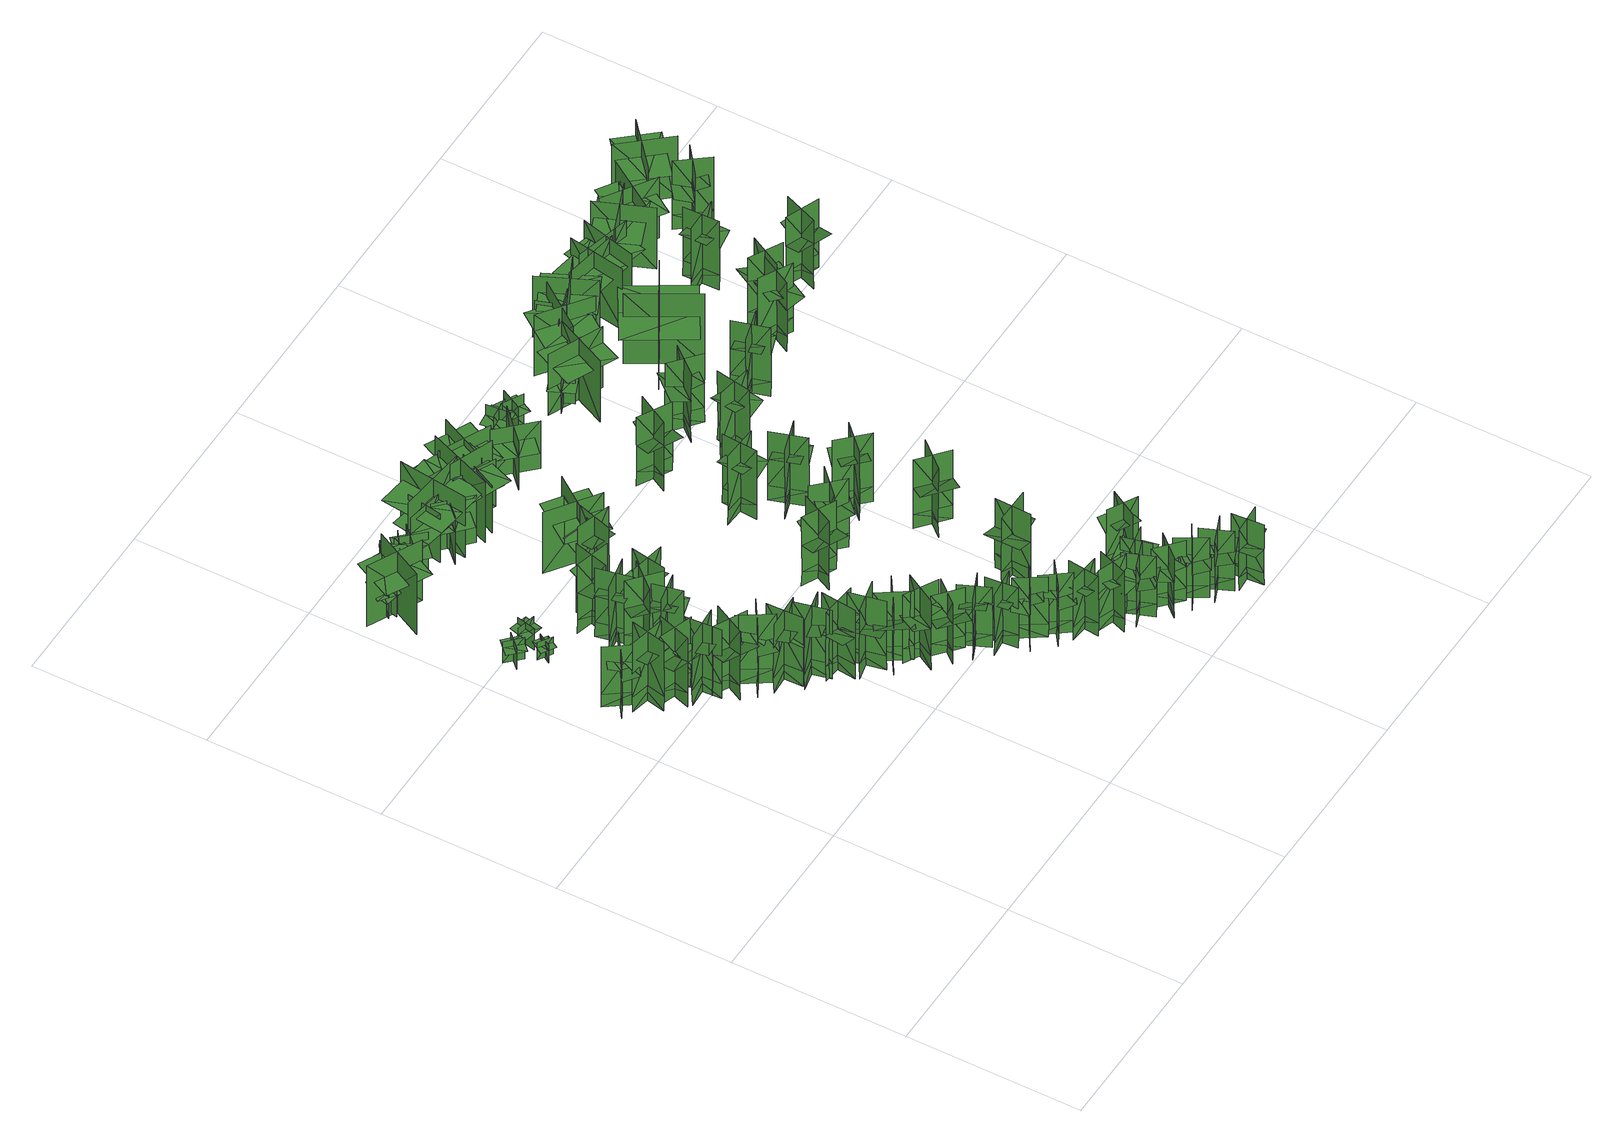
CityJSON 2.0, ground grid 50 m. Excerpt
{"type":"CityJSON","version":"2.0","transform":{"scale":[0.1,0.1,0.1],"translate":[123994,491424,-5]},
"CityObjects":{
"tree1":{"type":"SolitaryVegetationObject","geometry":[{"type":"MultiSurface","lod":"1","boundaries":[[[0,1,2]],[[0,2,3]],[[4,5,6]],[[4,6,7]],[[8,9,5]],[[8,5,4]],[[10,11,1]],[[10,1,0]],[[12,13,14]],[[12,14,15]],[[16,17,18]],[[16,18,19]]]}]},
"tree2":{"type":"SolitaryVegetationObject","geometry":[{"type":"MultiSurface","lod":"1","boundaries":[[[20,21,22]],[[20,22,23]],[[24,25,26]],[[24,26,27]],[[28,29,25]],[[28,25,24]],[[30,31,21]],[[30,21,20]],[[32,33,34]],[[32,34,35]],[[36,37,38]],[[36,38,39]]]}]},
"tree3":{"type":"SolitaryVegetationObject","geometry":[{"type":"MultiSurface","lod":"1","boundaries":[[[40,41,42]],[[40,42,43]],[[44,45,46]],[[44,46,47]],[[48,49,45]],[[48,45,44]],[[50,51,41]],[[50,41,40]],[[52,53,54]],[[52,54,55]],[[56,57,58]],[[56,58,59]]]}]},
"tree4":{"type":"SolitaryVegetationObject","geometry":[{"type":"MultiSurface","lod":"1","boundaries":[[[60,61,62]],[[60,62,63]],[[64,65,66]],[[64,66,67]],[[68,69,70]],[[68,70,71]],[[68,71,72]],[[68,72,73]]]}]},
"tree5":{"type":"SolitaryVegetationObject","geometry":[{"type":"MultiSurface","lod":"1","boundaries":[[[74,75,76]],[[74,76,77]],[[78,79,80]],[[78,80,81]],[[82,83,79]],[[82,79,78]],[[84,85,75]],[[84,75,74]],[[86,87,88]],[[86,88,89]],[[90,91,92]],[[90,92,93]]]}]},
"tree6":{"type":"SolitaryVegetationObject","geometry":[{"type":"MultiSurface","lod":"1","boundaries":[[[94,95,96]],[[94,96,97]],[[98,99,100]],[[98,100,101]],[[102,103,104]],[[102,104,105]],[[102,105,106]],[[102,106,107]]]}]},
"tree7":{"type":"SolitaryVegetationObject","geometry":[{"type":"MultiSurface","lod":"1","boundaries":[[[108,109,110]],[[108,110,111]],[[112,113,114]],[[112,114,115]],[[116,117,113]],[[116,113,112]],[[118,119,109]],[[118,109,108]],[[120,121,122]],[[120,122,123]],[[124,125,126]],[[124,126,127]]]}]},
"tree8":{"type":"SolitaryVegetationObject","geometry":[{"type":"MultiSurface","lod":"1","boundaries":[[[128,129,130]],[[128,130,131]],[[132,133,134]],[[132,134,135]],[[136,137,138]],[[136,138,139]],[[136,139,140]],[[136,140,141]]]}]},
"tree9":{"type":"SolitaryVegetationObject","geometry":[{"type":"MultiSurface","lod":"1","boundaries":[[[142,143,144]],[[142,144,145]],[[146,147,148]],[[146,148,149]],[[150,151,152]],[[150,152,153]],[[150,154,155]],[[150,155,151]]]}]},
"tree10":{"type":"SolitaryVegetationObject","geometry":[{"type":"MultiSurface","lod":"1","boundaries":[[[156,157,158]],[[156,158,159]],[[160,161,162]],[[160,162,163]],[[164,165,166]],[[164,166,167]],[[164,168,169]],[[164,169,165]]]}]},
"tree11":{"type":"SolitaryVegetationObject","geometry":[{"type":"MultiSurface","lod":"1","boundaries":[[[170,171,172]],[[170,172,173]],[[174,175,176]],[[174,176,177]],[[178,179,175]],[[178,175,174]],[[180,181,171]],[[180,171,170]],[[182,183,184]],[[182,184,185]],[[186,187,188]],[[186,188,189]]]}]},
"tree12":{"type":"SolitaryVegetationObject","geometry":[{"type":"MultiSurface","lod":"1","boundaries":[[[190,191,192]],[[190,192,193]],[[194,195,196]],[[194,196,197]],[[198,199,200]],[[198,200,201]],[[198,201,202]],[[198,202,203]]]}]},
"tree13":{"type":"SolitaryVegetationObject","geometry":[{"type":"MultiSurface","lod":"1","boundaries":[[[204,205,206]],[[204,206,207]],[[208,209,210]],[[208,210,211]],[[212,213,209]],[[212,209,208]],[[214,215,205]],[[214,205,204]],[[216,217,218]],[[216,218,219]],[[220,221,222]],[[220,222,223]]]}]},
"tree14":{"type":"SolitaryVegetationObject","geometry":[{"type":"MultiSurface","lod":"1","boundaries":[[[224,225,226]],[[224,226,227]],[[228,229,230]],[[228,230,231]],[[232,233,229]],[[232,229,228]],[[234,235,225]],[[234,225,224]],[[236,237,238]],[[236,238,239]],[[240,241,242]],[[240,242,243]]]}]},
"tree15":{"type":"SolitaryVegetationObject","geometry":[{"type":"MultiSurface","lod":"1","boundaries":[[[244,245,246]],[[244,246,247]],[[248,249,250]],[[248,250,251]],[[252,253,249]],[[252,249,248]],[[254,255,245]],[[254,245,244]],[[256,257,258]],[[256,258,259]],[[260,261,262]],[[260,262,263]]]}]},
"tree16":{"type":"SolitaryVegetationObject","geometry":[{"type":"MultiSurface","lod":"1","boundaries":[[[264,265,266]],[[264,266,267]],[[268,269,270]],[[268,270,271]],[[272,273,269]],[[272,269,268]],[[274,275,265]],[[274,265,264]],[[276,277,278]],[[276,278,279]],[[280,281,282]],[[280,282,283]]]}]},
"tree17":{"type":"SolitaryVegetationObject","geometry":[{"type":"MultiSurface","lod":"1","boundaries":[[[284,285,286]],[[284,286,287]],[[288,289,290]],[[288,290,291]],[[292,293,294]],[[292,294,295]],[[292,295,296]],[[292,296,297]]]}]},
"tree18":{"type":"SolitaryVegetationObject","geometry":[{"type":"MultiSurface","lod":"1","boundaries":[[[298,299,300]],[[298,300,301]],[[302,303,304]],[[302,304,305]],[[306,307,303]],[[306,303,302]],[[308,309,299]],[[308,299,298]],[[310,311,312]],[[310,312,313]],[[314,315,316]],[[314,316,317]]]}]},
"tree19":{"type":"SolitaryVegetationObject","geometry":[{"type":"MultiSurface","lod":"1","boundaries":[[[318,319,320]],[[318,320,321]],[[322,323,324]],[[322,324,325]],[[326,327,323]],[[326,323,322]],[[328,329,319]],[[328,319,318]],[[330,331,332]],[[330,332,333]],[[334,335,336]],[[334,336,337]]]}]},
"tree20":{"type":"SolitaryVegetationObject","geometry":[{"type":"MultiSurface","lod":"1","boundaries":[[[338,339,340]],[[338,340,341]],[[342,343,344]],[[342,344,345]],[[346,347,343]],[[346,343,342]],[[348,349,339]],[[348,339,338]],[[350,351,352]],[[350,352,353]],[[354,355,356]],[[354,356,357]]]}]},
"tree21":{"type":"SolitaryVegetationObject","geometry":[{"type":"MultiSurface","lod":"1","boundaries":[[[358,359,360]],[[358,360,361]],[[362,363,364]],[[362,364,365]],[[366,367,368]],[[366,368,369]],[[366,370,371]],[[366,371,367]]]}]},
"tree22":{"type":"SolitaryVegetationObject","geometry":[{"type":"MultiSurface","lod":"1","boundaries":[[[372,373,374]],[[372,374,375]],[[376,377,378]],[[376,378,379]],[[380,381,377]],[[380,377,376]],[[382,383,373]],[[382,373,372]],[[384,385,386]],[[384,386,387]],[[388,389,390]],[[388,390,391]]]}]},
"tree23":{"type":"SolitaryVegetationObject","geometry":[{"type":"MultiSurface","lod":"1","boundaries":[[[392,393,394]],[[392,394,395]],[[396,397,398]],[[396,398,399]],[[400,401,397]],[[400,397,396]],[[402,403,393]],[[402,393,392]],[[404,405,406]],[[404,406,407]],[[408,409,410]],[[408,410,411]]]}]},
"tree24":{"type":"SolitaryVegetationObject","geometry":[{"type":"MultiSurface","lod":"1","boundaries":[[[412,413,414]],[[412,414,415]],[[416,417,418]],[[416,418,419]],[[420,421,422]],[[420,422,423]],[[420,424,425]],[[420,425,421]]]}]},
"tree25":{"type":"SolitaryVegetationObject","geometry":[{"type":"MultiSurface","lod":"1","boundaries":[[[426,427,428]],[[426,428,429]],[[430,431,432]],[[430,432,433]],[[434,435,431]],[[434,431,430]],[[436,437,427]],[[436,427,426]],[[438,439,440]],[[438,440,441]],[[442,443,444]],[[442,444,445]]]}]},
"tree26":{"type":"SolitaryVegetationObject","geometry":[{"type":"MultiSurface","lod":"1","boundaries":[[[446,447,448]],[[446,448,449]],[[450,451,452]],[[450,452,453]],[[454,455,451]],[[454,451,450]],[[456,457,447]],[[456,447,446]],[[458,459,460]],[[458,460,461]],[[462,463,464]],[[462,464,465]]]}]},
"tree27":{"type":"SolitaryVegetationObject","geometry":[{"type":"MultiSurface","lod":"1","boundaries":[[[466,467,468]],[[466,468,469]],[[470,471,472]],[[470,472,473]],[[474,475,471]],[[474,471,470]],[[476,477,467]],[[476,467,466]],[[478,479,480]],[[478,480,481]],[[482,483,484]],[[482,484,485]]]}]},
"tree28":{"type":"SolitaryVegetationObject","geometry":[{"type":"MultiSurface","lod":"1","boundaries":[[[486,487,488]],[[486,488,489]],[[490,491,492]],[[490,492,493]],[[494,495,496]],[[494,496,497]],[[494,498,499]],[[494,499,495]]]}]},
"tree29":{"type":"SolitaryVegetationObject","geometry":[{"type":"MultiSurface","lod":"1","boundaries":[[[500,501,502]],[[500,502,503]],[[504,505,506]],[[504,506,507]],[[508,509,505]],[[508,505,504]],[[510,511,501]],[[510,501,500]],[[512,513,514]],[[512,514,515]],[[516,517,518]],[[516,518,519]]]}]},
"tree30":{"type":"SolitaryVegetationObject","geometry":[{"type":"MultiSurface","lod":"1","boundaries":[[[520,521,522]],[[520,522,523]],[[524,525,526]],[[524,526,527]],[[528,529,530]],[[528,530,531]],[[528,531,532]],[[528,532,533]]]}]},
"tree31":{"type":"SolitaryVegetationObject","geometry":[{"type":"MultiSurface","lod":"1","boundaries":[[[534,535,536]],[[534,536,537]],[[538,539,540]],[[538,540,541]],[[542,543,539]],[[542,539,538]],[[544,545,535]],[[544,535,534]],[[546,547,548]],[[546,548,549]],[[550,551,552]],[[550,552,553]]]}]},
"tree32":{"type":"SolitaryVegetationObject","geometry":[{"type":"MultiSurface","lod":"1","boundaries":[[[554,555,556]],[[554,556,557]],[[558,559,560]],[[558,560,561]],[[562,563,564]],[[562,564,565]],[[562,565,566]],[[562,566,567]]]}]},
"tree33":{"type":"SolitaryVegetationObject","geometry":[{"type":"MultiSurface","lod":"1","boundaries":[[[568,569,570]],[[568,570,571]],[[572,573,574]],[[572,574,575]],[[576,577,573]],[[576,573,572]],[[578,579,569]],[[578,569,568]],[[580,581,582]],[[580,582,583]],[[584,585,586]],[[584,586,587]]]}]},
"tree34":{"type":"SolitaryVegetationObject","geometry":[{"type":"MultiSurface","lod":"1","boundaries":[[[588,589,590]],[[588,590,591]],[[592,593,594]],[[592,594,595]],[[596,597,598]],[[596,598,599]],[[596,600,601]],[[596,601,597]]]}]},
"tree35":{"type":"SolitaryVegetationObject","geometry":[{"type":"MultiSurface","lod":"1","boundaries":[[[602,603,604]],[[602,604,605]],[[606,607,608]],[[606,608,609]],[[610,611,612]],[[610,612,613]],[[610,614,615]],[[610,615,611]]]}]},
"tree36":{"type":"SolitaryVegetationObject","geometry":[{"type":"MultiSurface","lod":"1","boundaries":[[[616,617,618]],[[616,618,619]],[[620,621,622]],[[620,622,623]],[[624,625,621]],[[624,621,620]],[[626,627,617]],[[626,617,616]],[[628,629,630]],[[628,630,631]],[[632,633,634]],[[632,634,635]]]}]},
"tree37":{"type":"SolitaryVegetationObject","geometry":[{"type":"MultiSurface","lod":"1","boundaries":[[[636,637,638]],[[636,638,639]],[[640,641,642]],[[640,642,643]],[[644,645,641]],[[644,641,640]],[[646,647,637]],[[646,637,636]],[[648,649,650]],[[648,650,651]],[[652,653,654]],[[652,654,655]]]}]},
"tree38":{"type":"SolitaryVegetationObject","geometry":[{"type":"MultiSurface","lod":"1","boundaries":[[[656,657,658]],[[656,658,659]],[[660,661,662]],[[660,662,663]],[[664,665,666]],[[664,666,667]],[[664,667,668]],[[664,668,669]]]}]},
"tree39":{"type":"SolitaryVegetationObject","geometry":[{"type":"MultiSurface","lod":"1","boundaries":[[[670,671,672]],[[670,672,673]],[[674,675,676]],[[674,676,677]],[[678,679,675]],[[678,675,674]],[[680,681,671]],[[680,671,670]],[[682,683,684]],[[682,684,685]],[[686,687,688]],[[686,688,689]]]}]},
"tree40":{"type":"SolitaryVegetationObject","geometry":[{"type":"MultiSurface","lod":"1","boundaries":[[[690,691,692]],[[690,692,693]],[[694,695,696]],[[694,696,697]],[[698,699,695]],[[698,695,694]],[[700,701,691]],[[700,691,690]],[[702,703,704]],[[702,704,705]],[[706,707,708]],[[706,708,709]]]}]},
"tree41":{"type":"SolitaryVegetationObject","geometry":[{"type":"MultiSurface","lod":"1","boundaries":[[[710,711,712]],[[710,712,713]],[[714,715,716]],[[714,716,717]],[[718,719,720]],[[718,720,721]],[[718,722,723]],[[718,723,719]]]}]},
"tree42":{"type":"SolitaryVegetationObject","geometry":[{"type":"MultiSurface","lod":"1","boundaries":[[[724,725,726]],[[724,726,727]],[[728,729,730]],[[728,730,731]],[[732,733,734]],[[732,734,735]],[[732,735,736]],[[732,736,737]]]}]},
"tree43":{"type":"SolitaryVegetationObject","geometry":[{"type":"MultiSurface","lod":"1","boundaries":[[[738,739,740]],[[738,740,741]],[[742,743,744]],[[742,744,745]],[[746,747,743]],[[746,743,742]],[[748,749,739]],[[748,739,738]],[[750,751,752]],[[750,752,753]],[[754,755,756]],[[754,756,757]]]}]},
"tree44":{"type":"SolitaryVegetationObject","geometry":[{"type":"MultiSurface","lod":"1","boundaries":[[[758,759,760]],[[758,760,761]],[[762,763,764]],[[762,764,765]],[[766,767,768]],[[766,768,769]],[[766,769,770]],[[766,770,771]]]}]},
"tree45":{"type":"SolitaryVegetationObject","geometry":[{"type":"MultiSurface","lod":"1","boundaries":[[[772,773,774]],[[772,774,775]],[[776,777,778]],[[776,778,779]],[[780,781,777]],[[780,777,776]],[[782,783,773]],[[782,773,772]],[[784,785,786]],[[784,786,787]],[[788,789,790]],[[788,790,791]]]}]},
"tree46":{"type":"SolitaryVegetationObject","geometry":[{"type":"MultiSurface","lod":"1","boundaries":[[[792,793,794]],[[792,794,795]],[[796,797,798]],[[796,798,799]],[[800,801,797]],[[800,797,796]],[[802,803,793]],[[802,793,792]],[[804,805,806]],[[804,806,807]],[[808,809,810]],[[808,810,811]]]}]},
"tree47":{"type":"SolitaryVegetationObject","geometry":[{"type":"MultiSurface","lod":"1","boundaries":[[[812,813,814]],[[812,814,815]],[[816,817,818]],[[816,818,819]],[[820,821,817]],[[820,817,816]],[[822,823,813]],[[822,813,812]],[[824,825,826]],[[824,826,827]],[[828,829,830]],[[828,830,831]]]}]},
"tree48":{"type":"SolitaryVegetationObject","geometry":[{"type":"MultiSurface","lod":"1","boundaries":[[[832,833,834]],[[832,834,835]],[[836,837,838]],[[836,838,839]],[[840,841,837]],[[840,837,836]],[[842,843,833]],[[842,833,832]],[[844,845,846]],[[844,846,847]],[[848,849,850]],[[848,850,851]]]}]},
"tree49":{"type":"SolitaryVegetationObject","geometry":[{"type":"MultiSurface","lod":"1","boundaries":[[[852,853,854]],[[852,854,855]],[[856,857,858]],[[856,858,859]],[[860,861,862]],[[860,862,863]],[[860,863,864]],[[860,864,865]]]}]},
"tree50":{"type":"SolitaryVegetationObject","geometry":[{"type":"MultiSurface","lod":"1","boundaries":[[[866,867,868]],[[866,868,869]],[[870,871,872]],[[870,872,873]],[[874,875,871]],[[874,871,870]],[[876,877,867]],[[876,867,866]],[[878,879,880]],[[878,880,881]],[[882,883,884]],[[882,884,885]]]}]},
"tree51":{"type":"SolitaryVegetationObject","geometry":[{"type":"MultiSurface","lod":"1","boundaries":[[[886,887,888]],[[886,888,889]],[[890,891,892]],[[890,892,893]],[[894,895,891]],[[894,891,890]],[[896,897,887]],[[896,887,886]],[[898,899,900]],[[898,900,901]],[[902,903,904]],[[902,904,905]]]}]},
"tree52":{"type":"SolitaryVegetationObject","geometry":[{"type":"MultiSurface","lod":"1","boundaries":[[[906,907,908]],[[906,908,909]],[[910,911,912]],[[910,912,913]],[[914,915,916]],[[914,916,917]],[[914,918,919]],[[914,919,915]]]}]},
"tree53":{"type":"SolitaryVegetationObject","geometry":[{"type":"MultiSurface","lod":"1","boundaries":[[[920,921,922]],[[920,922,923]],[[924,925,926]],[[924,926,927]],[[928,929,925]],[[928,925,924]],[[930,931,921]],[[930,921,920]],[[932,933,934]],[[932,934,935]],[[936,937,938]],[[936,938,939]]]}]},
"tree54":{"type":"SolitaryVegetationObject","geometry":[{"type":"MultiSurface","lod":"1","boundaries":[[[940,941,942]],[[940,942,943]],[[944,945,946]],[[944,946,947]],[[948,949,945]],[[948,945,944]],[[950,951,941]],[[950,941,940]],[[952,953,954]],[[952,954,955]],[[956,957,958]],[[956,958,959]]]}]},
"tree55":{"type":"SolitaryVegetationObject","geometry":[{"type":"MultiSurface","lod":"1","boundaries":[[[960,961,962]],[[960,962,963]],[[964,965,966]],[[964,966,967]],[[968,969,965]],[[968,965,964]],[[970,971,961]],[[970,961,960]],[[972,973,974]],[[972,974,975]],[[976,977,978]],[[976,978,979]]]}]},
"tree56":{"type":"SolitaryVegetationObject","geometry":[{"type":"MultiSurface","lod":"1","boundaries":[[[980,981,982]],[[980,982,983]],[[984,985,986]],[[984,986,987]],[[988,989,985]],[[988,985,984]],[[990,991,981]],[[990,981,980]],[[992,993,994]],[[992,994,995]],[[996,997,998]],[[996,998,999]]]}]},
"tree57":{"type":"SolitaryVegetationObject","geometry":[{"type":"MultiSurface","lod":"1","boundaries":[[[1000,1001,1002]],[[1000,1002,1003]],[[1004,1005,1006]],[[1004,1006,1007]],[[1008,1009,1005]],[[1008,1005,1004]],[[1010,1011,1001]],[[1010,1001,1000]],[[1012,1013,1014]],[[1012,1014,1015]],[[1016,1017,1018]],[[1016,1018,1019]]]}]},
"tree58":{"type":"SolitaryVegetationObject","geometry":[{"type":"MultiSurface","lod":"1","boundaries":[[[1020,1021,1022]],[[1020,1022,1023]],[[1024,1025,1026]],[[1024,1026,1027]],[[1028,1029,1030]],[[1028,1030,1031]],[[1028,1032,1033]],[[1028,1033,1029]]]}]},
"tree59":{"type":"SolitaryVegetationObject","geometry":[{"type":"MultiSurface","lod":"1","boundaries":[[[1034,1035,1036]],[[1034,1036,1037]],[[1038,1039,1040]],[[1038,1040,1041]],[[1042,1043,1039]],[[1042,1039,1038]],[[1044,1045,1035]],[[1044,1035,1034]],[[1046,1047,1048]],[[1046,1048,1049]],[[1050,1051,1052]],[[1050,1052,1053]]]}]},
"tree60":{"type":"SolitaryVegetationObject","geometry":[{"type":"MultiSurface","lod":"1","boundaries":[[[1054,1055,1056]],[[1054,1056,1057]],[[1058,1059,1060]],[[1058,1060,1061]],[[1062,1063,1059]],[[1062,1059,1058]],[[1064,1065,1055]],[[1064,1055,1054]],[[1066,1067,1068]],[[1066,1068,1069]],[[1070,1071,1072]],[[1070,1072,1073]]]}]},
"tree61":{"type":"SolitaryVegetationObject","geometry":[{"type":"MultiSurface","lod":"1","boundaries":[[[1074,1075,1076]],[[1074,1076,1077]],[[1078,1079,1080]],[[1078,1080,1081]],[[1082,1083,1084]],[[1082,1084,1085]],[[1082,1086,1087]],[[1082,1087,1083]]]}]},
"tree62":{"type":"SolitaryVegetationObject","geometry":[{"type":"MultiSurface","lod":"1","boundaries":[[[1088,1089,1090]],[[1088,1090,1091]],[[1092,1093,1094]],[[1092,1094,1095]],[[1096,1097,1093]],[[1096,1093,1092]],[[1098,1099,1089]],[[1098,1089,1088]],[[1100,1101,1102]],[[1100,1102,1103]],[[1104,1105,1106]],[[1104,1106,1107]]]}]},
"tree63":{"type":"SolitaryVegetationObject","geometry":[{"type":"MultiSurface","lod":"1","boundaries":[[[1108,1109,1110]],[[1108,1110,1111]],[[1112,1113,1114]],[[1112,1114,1115]],[[1116,1117,1118]],[[1116,1118,1119]],[[1116,1120,1121]],[[1116,1121,1117]]]}]},
"tree64":{"type":"SolitaryVegetationObject","geometry":[{"type":"MultiSurface","lod":"1","boundaries":[[[1122,1123,1124]],[[1122,1124,1125]],[[1126,1127,1128]],[[1126,1128,1129]],[[1130,1131,1127]],[[1130,1127,1126]],[[1132,1133,1123]],[[1132,1123,1122]],[[1134,1135,1136]],[[1134,1136,1137]],[[1138,1139,1140]],[[1138,1140,1141]]]}]},
"tree65":{"type":"SolitaryVegetationObject","geometry":[{"type":"MultiSurface","lod":"1","boundaries":[[[1142,1143,1144]],[[1142,1144,1145]],[[1146,1147,1148]],[[1146,1148,1149]],[[1150,1151,1152]],[[1150,1152,1153]],[[1150,1154,1155]],[[1150,1155,1151]]]}]},
"tree66":{"type":"SolitaryVegetationObject","geometry":[{"type":"MultiSurface","lod":"1","boundaries":[[[1156,1157,1158]],[[1156,1158,1159]],[[1160,1161,1162]],[[1160,1162,1163]],[[1164,1165,1166]],[[1164,1166,1167]],[[1164,1168,1169]],[[1164,1169,1165]]]}]},
"tree67":{"type":"SolitaryVegetationObject","geometry":[{"type":"MultiSurface","lod":"1","boundaries":[[[1170,1171,1172]],[[1170,1172,1173]],[[1174,1175,1176]],[[1174,1176,1177]],[[1178,1179,1180]],[[1178,1180,1181]],[[1178,1182,1183]],[[1178,1183,1179]]]}]},
"tree68":{"type":"SolitaryVegetationObject","geometry":[{"type":"MultiSurface","lod":"1","boundaries":[[[1184,1185,1186]],[[1184,1186,1187]],[[1188,1189,1190]],[[1188,1190,1191]],[[1192,1193,1189]],[[1192,1189,1188]],[[1194,1195,1185]],[[1194,1185,1184]],[[1196,1197,1198]],[[1196,1198,1199]],[[1200,1201,1202]],[[1200,1202,1203]]]}]},
"tree69":{"type":"SolitaryVegetationObject","geometry":[{"type":"MultiSurface","lod":"1","boundaries":[[[1204,1205,1206]],[[1204,1206,1207]],[[1208,1209,1210]],[[1208,1210,1211]],[[1212,1213,1214]],[[1212,1214,1215]],[[1212,1216,1217]],[[1212,1217,1213]]]}]},
"tree70":{"type":"SolitaryVegetationObject","geometry":[{"type":"MultiSurface","lod":"1","boundaries":[[[1218,1219,1220]],[[1218,1220,1221]],[[1222,1223,1224]],[[1222,1224,1225]],[[1226,1227,1228]],[[1226,1228,1229]],[[1226,1229,1230]],[[1226,1230,1231]]]}]},
"tree71":{"type":"SolitaryVegetationObject","geometry":[{"type":"MultiSurface","lod":"1","boundaries":[[[1232,1233,1234]],[[1232,1234,1235]],[[1236,1237,1238]],[[1236,1238,1239]],[[1240,1241,1242]],[[1240,1242,1243]],[[1240,1244,1245]],[[1240,1245,1241]]]}]},
"tree72":{"type":"SolitaryVegetationObject","geometry":[{"type":"MultiSurface","lod":"1","boundaries":[[[1246,1247,1248]],[[1246,1248,1249]],[[1250,1251,1252]],[[1250,1252,1253]],[[1254,1255,1251]],[[1254,1251,1250]],[[1256,1257,1247]],[[1256,1247,1246]],[[1258,1259,1260]],[[1258,1260,1261]],[[1262,1263,1264]],[[1262,1264,1265]]]}]},
"tree73":{"type":"SolitaryVegetationObject","geometry":[{"type":"MultiSurface","lod":"1","boundaries":[[[1266,1267,1268]],[[1266,1268,1269]],[[1270,1271,1272]],[[1270,1272,1273]],[[1274,1275,1276]],[[1274,1276,1277]],[[1274,1278,1279]],[[1274,1279,1275]]]}]},
"tree74":{"type":"SolitaryVegetationObject","geometry":[{"type":"MultiSurface","lod":"1","boundaries":[[[1280,1281,1282]],[[1280,1282,1283]],[[1284,1285,1286]],[[1284,1286,1287]],[[1288,1289,1285]],[[1288,1285,1284]],[[1290,1291,1281]],[[1290,1281,1280]],[[1292,1293,1294]],[[1292,1294,1295]],[[1296,1297,1298]],[[1296,1298,1299]]]}]},
"tree75":{"type":"SolitaryVegetationObject","geometry":[{"type":"MultiSurface","lod":"1","boundaries":[[[1300,1301,1302]],[[1300,1302,1303]],[[1304,1305,1306]],[[1304,1306,1307]],[[1308,1309,1310]],[[1308,1310,1311]],[[1308,1312,1313]],[[1308,1313,1309]]]}]},
"tree76":{"type":"SolitaryVegetationObject","geometry":[{"type":"MultiSurface","lod":"1","boundaries":[[[1314,1315,1316]],[[1314,1316,1317]],[[1318,1319,1320]],[[1318,1320,1321]],[[1322,1323,1319]],[[1322,1319,1318]],[[1324,1325,1315]],[[1324,1315,1314]],[[1326,1327,1328]],[[1326,1328,1329]],[[1330,1331,1332]],[[1330,1332,1333]]]}]},
"tree77":{"type":"SolitaryVegetationObject","geometry":[{"type":"MultiSurface","lod":"1","boundaries":[[[1334,1335,1336]],[[1334,1336,1337]],[[1338,1339,1340]],[[1338,1340,1341]],[[1342,1343,1344]],[[1342,1344,1345]],[[1342,1346,1347]],[[1342,1347,1343]]]}]},
"tree78":{"type":"SolitaryVegetationObject","geometry":[{"type":"MultiSurface","lod":"1","boundaries":[[[1348,1349,1350]],[[1348,1350,1351]],[[1352,1353,1354]],[[1352,1354,1355]],[[1356,1357,1353]],[[1356,1353,1352]],[[1358,1359,1349]],[[1358,1349,1348]],[[1360,1361,1362]],[[1360,1362,1363]],[[1364,1365,1366]],[[1364,1366,1367]]]}]},
"tree79":{"type":"SolitaryVegetationObject","geometry":[{"type":"MultiSurface","lod":"1","boundaries":[[[1368,1369,1370]],[[1368,1370,1371]],[[1372,1373,1374]],[[1372,1374,1375]],[[1376,1377,1373]],[[1376,1373,1372]],[[1378,1379,1369]],[[1378,1369,1368]],[[1380,1381,1382]],[[1380,1382,1383]],[[1384,1385,1386]],[[1384,1386,1387]]]}]},
"tree80":{"type":"SolitaryVegetationObject","geometry":[{"type":"MultiSurface","lod":"1","boundaries":[[[1388,1389,1390]],[[1388,1390,1391]],[[1392,1393,1394]],[[1392,1394,1395]],[[1396,1397,1398]],[[1396,1398,1399]],[[1396,1400,1401]],[[1396,1401,1397]]]}]}
},
"vertices":[
[144,1197,66],[70,1144,66],[69,1145,236],[143,1198,236],[76,1208,66],[129,1135,66],[130,1135,236],[77,1209,236],[77,1209,21],[130,1135,21],[143,1198,21],[69,1145,21],[143,1198,149],[70,1145,149],[97,1107,165],[170,1160,165],[80,1152,176],[135,1192,176],[115,1220,185],[60,1180,185],
[101,1133,73],[202,1111,73],[202,1110,268],[101,1132,268],[143,1067,74],[165,1168,74],[164,1169,268],[142,1067,268],[142,1067,22],[164,1169,22],[101,1132,22],[202,1110,22],[101,1132,168],[202,1110,168],[213,1162,187],[112,1184,187],[188,1113,199],[112,1129,199],[104,1091,210],[180,1075,210],
[251,1051,73],[152,1084,73],[153,1086,267],[251,1053,267],[216,1122,73],[183,1023,73],[184,1023,267],[217,1121,267],[217,1121,21],[184,1023,21],[251,1053,21],[153,1086,21],[251,1052,168],[153,1085,168],[136,1035,186],[234,1002,186],[166,1081,198],[240,1057,198],[252,1094,209],[179,1118,209],
[113,1489,30],[74,1449,30],[74,1449,106],[113,1489,106],[76,1489,30],[115,1450,30],[115,1450,106],[76,1489,106],[76,1489,85],[56,1469,85],[96,1430,85],[115,1450,85],[135,1470,85],[95,1508,85],
[195,1018,71],[298,1024,71],[298,1023,266],[195,1016,266],[253,966,72],[247,1069,72],[246,1069,266],[252,966,266],[252,966,20],[246,1069,20],[195,1016,20],[298,1023,20],[195,1017,166],[298,1023,166],[295,1076,185],[191,1069,185],[284,1022,197],[207,1017,197],[209,978,208],[287,983,208],
[127,1420,31],[164,1396,31],[164,1396,93],[127,1420,93],[133,1391,31],[157,1429,31],[157,1429,93],[133,1391,93],[133,1391,76],[151,1379,76],[175,1417,76],[157,1429,76],[138,1441,76],[114,1403,76],
[342,943,71],[250,991,71],[251,992,265],[342,945,265],[318,1018,71],[271,926,71],[272,925,265],[319,1017,265],[319,1017,19],[272,925,19],[342,945,19],[251,992,19],[342,944,166],[250,992,166],[226,945,184],[318,897,184],[263,985,196],[332,950,196],[350,985,207],[281,1020,207],
[165,1498,31],[152,1444,31],[152,1444,108],[165,1498,108],[133,1479,31],[187,1466,31],[187,1466,108],[133,1479,108],[133,1479,86],[127,1452,86],[181,1439,86],[187,1466,86],[194,1493,86],[140,1506,86],
[110,1808,44],[45,1824,44],[45,1824,154],[110,1808,154],[83,1851,44],[67,1787,44],[67,1787,154],[83,1851,154],[83,1851,118],[67,1787,118],[103,1778,118],[119,1843,118],[48,1860,118],[32,1795,118],
[50,1800,48],[88,1855,48],[88,1855,158],[50,1800,158],[100,1809,48],[46,1847,48],[46,1847,158],[100,1809,158],[100,1809,122],[46,1847,122],[25,1818,122],[79,1779,122],[121,1839,122],[67,1877,122],
[389,946,70],[302,890,70],[301,892,264],[388,948,264],[313,963,70],[368,876,70],[369,877,264],[313,964,264],[313,964,18],[369,877,18],[388,948,18],[301,892,18],[388,947,165],[301,891,165],[329,847,183],[417,902,183],[313,899,195],[378,941,195],[357,974,206],[292,932,206],
[154,1765,36],[9,1839,36],[9,1839,253],[154,1765,253],[121,1864,36],[121,1864,253],[47,1719,253],[47,1719,36],[121,1864,184],[60,1895,184],[1,1779,184],[62,1748,184],[123,1717,184],[181,1833,184],
[337,868,67],[440,872,67],[440,871,262],[337,866,262],[394,815,68],[390,918,68],[389,918,262],[393,815,262],[393,815,16],[389,918,16],[337,866,16],[440,871,16],[337,867,162],[440,871,162],[438,924,181],[335,920,181],[426,870,193],[348,867,193],[350,828,204],[428,831,204],
[352,1188,73],[274,1257,73],[275,1258,267],[353,1190,267],[347,1266,73],[279,1189,73],[280,1188,267],[348,1266,267],[348,1266,21],[280,1188,21],[353,1190,21],[275,1258,21],[353,1189,168],[275,1258,168],[240,1218,186],[318,1149,186],[286,1248,198],[344,1197,198],[370,1227,209],[311,1278,209],
[386,808,67],[487,831,67],[487,829,262],[386,806,262],[452,766,68],[429,867,68],[428,867,262],[451,766,262],[451,766,16],[428,867,16],[386,806,16],[487,829,16],[386,807,162],[487,830,162],[475,881,181],[374,858,181],[473,827,193],[397,809,193],[406,771,204],[482,788,204],
[276,1342,74],[297,1241,74],[295,1241,269],[275,1342,269],[233,1277,74],[334,1298,74],[334,1299,269],[233,1278,269],[233,1278,23],[334,1299,23],[275,1342,23],[295,1241,23],[275,1342,169],[296,1241,169],[348,1251,188],[327,1353,188],[293,1255,200],[277,1331,200],[239,1323,210],[255,1247,210],
[72,1856,42],[191,1806,42],[191,1806,182],[72,1856,182],[108,1771,42],[158,1890,42],[158,1890,182],[108,1771,182],[110,1776,143],[162,1754,143],[207,1863,143],[156,1885,143],[104,1907,143],[58,1798,143],
[327,1218,65],[345,1129,65],[344,1129,236],[325,1217,236],[289,1161,66],[378,1179,66],[378,1180,236],[289,1161,236],[289,1161,20],[378,1180,20],[325,1217,20],[344,1129,20],[326,1217,149],[344,1129,149],[390,1138,165],[371,1227,165],[342,1141,175],[328,1207,175],[294,1200,185],[308,1134,185],
[360,1355,74],[260,1382,74],[261,1384,269],[361,1357,269],[322,1423,75],[295,1323,75],[295,1323,269],[323,1423,269],[323,1423,23],[295,1323,23],[361,1357,23],[261,1384,23],[361,1356,170],[261,1383,170],[247,1332,188],[347,1305,188],[274,1380,200],[349,1360,200],[360,1398,211],[284,1418,211],
[478,716,69],[489,819,69],[490,819,263],[479,716,263],[539,765,69],[436,776,69],[436,775,263],[539,764,263],[539,764,17],[436,775,17],[479,716,17],[490,819,17],[479,716,164],[490,819,164],[437,824,183],[426,721,183],[488,804,194],[480,727,194],[519,723,205],[527,800,205],
[206,1866,44],[136,1818,44],[136,1818,186],[206,1866,186],[142,1878,44],[190,1807,44],[190,1807,186],[142,1878,186],[142,1878,140],[190,1807,140],[229,1834,140],[181,1904,140],[103,1852,140],[151,1781,140],
[543,665,69],[520,766,69],[522,766,263],[545,665,263],[585,731,69],[484,708,69],[484,707,263],[585,730,263],[585,730,17],[484,707,17],[545,665,17],[522,766,17],[544,665,164],[521,766,164],[470,754,183],[493,653,183],[524,752,194],[542,676,194],[580,685,205],[563,761,205],
[321,1260,69],[422,1242,69],[422,1240,264],[320,1259,264],[365,1196,70],[383,1298,70],[382,1298,264],[364,1196,264],[364,1196,18],[382,1298,18],[320,1259,18],[422,1240,18],[320,1259,164],[422,1241,164],[432,1293,183],[330,1311,183],[408,1243,195],[332,1257,195],[325,1218,206],[401,1205,206],
[176,1801,42],[238,1860,42],[238,1860,184],[176,1801,184],[242,1800,42],[182,1862,42],[182,1862,184],[242,1800,184],[242,1800,138],[182,1862,138],[149,1829,138],[208,1768,138],[275,1833,138],[216,1894,138],
[609,623,68],[551,709,68],[552,709,263],[610,624,263],[624,700,68],[538,642,68],[539,641,263],[625,699,263],[625,699,17],[539,641,17],[610,624,17],[552,709,17],[610,623,163],[552,709,163],[508,680,182],[566,594,182],[560,697,194],[604,633,194],[636,656,204],[592,720,204],
[601,572,67],[651,662,67],[652,662,261],[602,571,261],[676,593,67],[585,643,67],[585,642,261],[676,592,261],[676,592,15],[585,642,15],[602,571,15],[652,662,15],[602,571,162],[652,662,162],[605,687,181],[556,596,181],[645,649,192],[608,581,192],[643,562,203],[679,631,203],
[709,536,60],[641,595,60],[642,596,230],[710,537,230],[705,604,60],[646,535,60],[646,535,230],[705,604,230],[705,604,15],[646,535,15],[710,537,15],[642,596,15],[710,536,143],[641,595,143],[611,560,159],[680,501,159],[651,587,170],[703,543,170],[725,570,179],[673,614,179],
[302,1892,41],[284,1790,41],[284,1790,215],[302,1892,215],[236,1846,41],[339,1828,41],[339,1828,215],[236,1846,215],[236,1846,158],[339,1828,158],[349,1884,158],[246,1902,158],[227,1790,158],[329,1772,158],
[376,1451,72],[475,1420,72],[474,1419,267],[375,1449,267],[412,1381,72],[442,1480,72],[442,1481,267],[411,1382,267],[411,1382,21],[442,1481,21],[375,1449,21],[474,1419,21],[375,1450,167],[474,1419,167],[490,1470,186],[391,1500,186],[461,1424,198],[386,1446,198],[375,1408,208],[450,1386,208],
[301,1840,34],[393,1751,34],[393,1751,205],[301,1840,205],[303,1758,34],[303,1758,205],[392,1850,205],[392,1850,34],[303,1758,151],[341,1721,151],[412,1795,151],[374,1832,151],[336,1869,151],[265,1795,151],
[706,561,63],[742,477,63],[741,477,234],[705,560,234],[681,497,64],[764,533,64],[764,534,234],[680,498,234],[680,498,18],[764,534,18],[705,560,18],[741,477,18],[705,560,146],[741,477,146],[784,495,163],[748,579,163],[736,488,173],[709,551,173],[678,537,183],[705,475,183],
[242,1857,39],[441,1834,39],[441,1834,257],[242,1857,257],[332,1746,39],[355,1945,39],[355,1945,257],[332,1746,257],[333,1754,196],[420,1744,196],[441,1927,196],[354,1937,196],[267,1947,196],[246,1764,196],
[766,513,60],[777,423,60],[775,423,230],[765,513,230],[723,460,60],[813,470,60],[813,471,230],[723,461,230],[723,461,15],[813,471,15],[765,513,15],[775,423,15],[765,513,143],[776,423,143],[822,428,159],[811,518,159],[774,436,170],[766,503,170],[732,499,179],[740,431,179],
[400,1867,45],[335,1852,45],[335,1852,155],[400,1867,155],[357,1894,45],[371,1829,45],[371,1829,155],[357,1894,155],[357,1894,119],[371,1829,119],[407,1837,119],[392,1902,119],[322,1886,119],[336,1821,119],
[523,1582,23],[426,1448,23],[426,1448,243],[523,1582,243],[394,1561,23],[528,1464,23],[528,1464,243],[394,1561,243],[515,1571,186],[426,1448,186],[479,1410,186],[568,1532,186],[462,1609,186],[373,1487,186],
[778,392,60],[854,441,60],[855,440,231],[779,391,231],[845,377,61],[796,454,61],[795,453,231],[844,377,231],[844,377,15],[795,453,15],[779,391,15],[855,440,15],[778,392,144],[855,440,144],[830,479,160],[753,431,160],[844,433,170],[787,397,170],[806,368,180],[863,405,180],
[904,394,59],[831,340,59],[830,341,229],[903,395,229],[836,404,59],[890,331,59],[891,332,229],[837,404,229],[837,404,14],[891,332,14],[903,395,14],[830,341,14],[903,395,142],[831,340,142],[859,303,158],[931,358,158],[841,348,169],[895,389,169],[874,416,178],[820,375,178],
[536,1788,34],[350,1861,34],[350,1861,251],[536,1788,251],[478,1918,34],[404,1732,34],[404,1732,251],[478,1918,251],[475,1911,191],[393,1943,191],[326,1771,191],[407,1739,191],[489,1707,191],[556,1879,191],
[919,362,60],[911,272,60],[909,272,230],[918,362,230],[866,319,60],[957,310,60],[957,311,230],[866,319,230],[866,319,15],[957,311,15],[918,362,15],[909,272,15],[918,362,143],[910,272,143],[956,267,159],[964,358,159],[911,284,170],[917,352,170],[883,355,179],[877,287,179],
[783,947,62],[690,992,62],[690,994,257],[783,948,257],[758,1021,63],[712,928,63],[713,928,257],[758,1021,257],[758,1021,11],[713,928,11],[783,948,11],[690,994,11],[783,948,157],[690,993,157],[667,946,176],[760,900,176],[703,987,188],[773,953,188],[790,989,199],[720,1023,199],
[428,1886,42],[493,1832,42],[493,1832,184],[428,1886,184],[434,1821,42],[489,1887,42],[489,1887,184],[434,1821,184],[434,1821,137],[489,1887,137],[453,1917,137],[398,1851,137],[470,1791,137],[524,1857,137],
[527,1773,30],[412,1829,30],[412,1829,200],[527,1773,200],[500,1850,30],[500,1850,200],[444,1735,200],[444,1735,30],[500,1850,147],[452,1874,147],[407,1782,147],[455,1758,147],[503,1735,147],[548,1827,147],
[986,310,60],[956,224,60],[954,225,230],[985,310,230],[924,281,60],[1009,250,60],[1010,251,230],[924,281,230],[924,281,15],[1010,251,15],[985,310,15],[954,225,15],[985,310,143],[955,225,143],[998,209,159],[1029,295,159],[959,236,170],[981,301,170],[949,312,179],[926,248,179],
[609,1835,44],[467,1903,44],[467,1903,214],[609,1835,214],[570,1941,44],[502,1799,44],[502,1799,214],[570,1941,214],[568,1935,167],[506,1965,167],[443,1834,167],[505,1805,167],[567,1775,167],[630,1906,167],
[1069,238,59],[984,206,59],[984,207,230],[1068,239,230],[1007,266,60],[1039,181,60],[1039,182,230],[1007,266,230],[1007,266,14],[1039,182,14],[1068,239,14],[984,207,14],[1068,238,142],[984,206,142],[1000,163,159],[1085,195,159],[995,211,169],[1059,235,169],[1046,267,179],[983,243,179],
[1056,142,60],[1116,210,60],[1117,209,230],[1057,141,230],[1124,146,60],[1056,206,60],[1056,206,230],[1124,146,230],[1124,146,15],[1056,206,15],[1057,141,15],[1117,209,15],[1057,142,143],[1117,210,143],[1082,240,160],[1022,172,160],[1109,200,170],[1064,149,170],[1090,126,179],[1134,178,179],
[869,1032,61],[795,960,61],[794,961,256],[868,1033,256],[791,1033,62],[864,959,62],[864,960,256],[792,1034,256],[792,1034,10],[864,960,10],[868,1033,10],[794,961,10],[869,1033,156],[795,960,156],[832,923,175],[906,995,175],[805,970,187],[860,1025,187],[832,1053,198],[777,998,198],
[984,510,62],[986,613,62],[987,613,257],[985,510,257],[1040,564,62],[937,566,62],[937,565,257],[1040,563,257],[1040,563,10],[937,565,10],[985,510,10],[987,613,10],[985,510,157],[987,613,157],[934,614,176],[932,511,176],[987,599,188],[986,521,188],[1025,521,198],[1026,598,198],
[602,1832,34],[691,1740,34],[691,1740,205],[602,1832,205],[601,1750,34],[601,1750,205],[693,1839,205],[693,1839,34],[601,1750,151],[638,1712,151],[712,1783,151],[674,1821,151],[637,1859,151],[564,1788,151],
[1180,161,60],[1102,115,60],[1101,116,230],[1179,162,230],[1114,178,60],[1160,100,60],[1161,101,230],[1114,179,230],[1114,179,15],[1161,101,15],[1179,162,15],[1101,116,15],[1180,162,143],[1102,116,143],[1125,76,159],[1203,122,159],[1112,122,170],[1170,157,170],[1153,186,179],[1095,151,179],
[838,1306,62],[830,1203,62],[829,1203,257],[836,1306,257],[778,1255,63],[882,1248,63],[882,1249,257],[778,1256,257],[778,1256,11],[882,1249,11],[836,1306,11],[829,1203,11],[837,1306,157],[829,1203,157],[882,1199,176],[889,1303,176],[830,1217,188],[835,1295,188],[796,1297,199],[791,1220,199],
[1132,247,14],[1114,330,14],[1114,330,156],[1132,247,156],[1167,302,14],[1084,284,14],[1084,284,156],[1167,302,156],[1167,302,109],[1084,284,109],[1094,239,109],[1177,256,109],[1158,348,109],[1074,330,109],
[1238,116,60],[1155,81,60],[1154,82,230],[1238,117,230],[1175,142,60],[1210,58,60],[1211,59,230],[1176,142,230],[1176,142,15],[1211,59,15],[1238,117,15],[1154,82,15],[1238,117,143],[1154,82,143],[1172,39,159],[1256,74,159],[1166,86,170],[1228,113,170],[1215,145,179],[1152,118,179],
[867,1466,65],[775,1514,65],[776,1516,259],[867,1467,259],[844,1541,65],[796,1449,65],[796,1449,259],[845,1540,259],[845,1540,13],[796,1449,13],[867,1467,13],[776,1516,13],[867,1467,160],[776,1515,160],[751,1468,178],[842,1420,178],[788,1508,190],[857,1473,190],[875,1507,201],[806,1543,201],
[1076,786,61],[998,854,61],[999,855,256],[1078,787,256],[1071,864,62],[1003,786,62],[1004,785,256],[1072,863,256],[1072,863,10],[1004,785,10],[1078,787,10],[999,855,10],[1077,787,156],[999,854,156],[964,814,175],[1043,747,175],[1010,845,187],[1069,795,187],[1094,824,198],[1035,875,198],
[1120,373,55],[1199,328,55],[1198,327,225],[1119,371,225],[1138,307,55],[1182,386,55],[1182,386,225],[1137,307,225],[1137,307,10],[1182,386,10],[1119,371,10],[1198,327,10],[1119,372,138],[1198,328,138],[1221,368,154],[1142,412,154],[1188,334,165],[1128,366,165],[1111,336,174],[1171,303,174],
[1264,6,60],[1257,96,60],[1259,97,230],[1266,6,230],[1309,58,60],[1219,51,60],[1219,50,230],[1309,57,230],[1309,57,15],[1219,50,15],[1266,6,15],[1259,97,15],[1265,6,143],[1258,97,143],[1212,93,159],[1219,3,159],[1259,84,170],[1265,16,170],[1299,19,179],[1294,87,179],
[750,1878,47],[684,1870,47],[684,1870,157],[750,1878,157],[710,1909,47],[718,1843,47],[718,1843,157],[710,1909,157],[710,1909,121],[718,1843,121],[754,1848,121],[746,1913,121],[674,1905,121],[682,1839,121],
[903,1214,61],[935,1115,61],[934,1115,256],[901,1213,256],[867,1144,62],[966,1176,62],[965,1177,256],[867,1145,256],[867,1145,10],[965,1177,10],[901,1213,10],[934,1115,10],[902,1213,156],[934,1115,156],[984,1131,175],[952,1230,175],[930,1128,187],[905,1202,187],[868,1190,198],[893,1116,198],
[957,1062,60],[1031,988,60],[1029,987,255],[956,1061,255],[957,983,61],[1030,1057,61],[1030,1057,255],[956,984,255],[956,984,9],[1030,1057,9],[956,1061,9],[1029,987,9],[957,1061,155],[1030,988,155],[1067,1025,174],[994,1098,174],[1020,998,186],[965,1052,186],[937,1024,197],[992,970,197],
[790,1846,46],[731,1878,46],[731,1878,156],[790,1846,156],[775,1895,46],[744,1836,46],[744,1836,156],[775,1895,156],[775,1895,120],[744,1836,120],[776,1819,120],[807,1878,120],[743,1912,120],[712,1853,120],
[1019,1424,62],[1001,1322,62],[999,1323,256],[1017,1425,256],[954,1380,62],[1057,1362,62],[1057,1363,256],[955,1380,256],[955,1380,10],[1057,1363,10],[1017,1425,10],[999,1323,10],[1018,1425,157],[1000,1323,157],[1052,1314,176],[1070,1416,176],[1002,1337,187],[1015,1413,187],[976,1420,198],[964,1343,198],
[890,1834,43],[916,1773,43],[916,1773,154],[890,1834,154],[871,1787,43],[933,1812,43],[933,1812,154],[871,1787,154],[871,1787,118],[933,1812,118],[919,1846,118],[857,1820,118],[885,1753,118],[947,1779,118],
[972,1476,64],[1039,1555,64],[1040,1554,258],[973,1475,258],[1050,1482,64],[971,1549,64],[971,1548,258],[1050,1481,258],[1050,1481,12],[971,1548,12],[973,1475,12],[1040,1554,12],[973,1475,159],[1040,1554,159],[1000,1588,177],[933,1509,177],[1031,1543,189],[981,1484,189],[1011,1458,200],[1061,1518,200],
[864,1820,25],[1014,1751,25],[1014,1751,244],[864,1820,244],[909,1698,25],[979,1848,25],[979,1848,244],[909,1698,244],[876,1814,188],[1014,1751,188],[1041,1810,188],[904,1874,188],[849,1755,188],[986,1691,188],
[1089,1815,33],[956,1913,33],[956,1913,252],[1089,1815,252],[1069,1944,33],[971,1811,33],[971,1811,252],[1069,1944,252],[1078,1823,196],[956,1913,196],[917,1860,196],[1039,1771,196],[1117,1876,196],[995,1966,196],
[1126,1914,37],[1003,1871,37],[1003,1871,209],[1126,1914,209],[1034,1958,37],[1076,1835,37],[1076,1835,209],[1034,1958,209],[1116,1910,165],[1003,1871,165],[1020,1823,165],[1133,1862,165],[1099,1959,165],[987,1920,165],
[1183,1485,60],[1211,1385,60],[1210,1385,255],[1182,1485,255],[1145,1417,60],[1244,1445,60],[1244,1446,255],[1144,1418,255],[1144,1418,9],[1244,1446,9],[1182,1485,9],[1210,1385,9],[1182,1485,155],[1210,1385,155],[1261,1399,174],[1233,1499,174],[1206,1399,186],[1185,1473,186],[1147,1463,196],[1169,1388,196],
[1067,1983,35],[1138,1833,35],[1138,1833,254],[1067,1983,254],[1024,1860,35],[1173,1930,35],[1173,1930,254],[1024,1860,254],[1073,1970,198],[1138,1833,198],[1197,1861,198],[1132,1998,198],[1014,1942,198],[1078,1805,198],
[1228,1585,4],[1127,1759,4],[1127,1759,255],[1228,1585,255],[1269,1739,4],[1095,1638,4],[1095,1638,255],[1269,1739,255],[1234,1603,174],[1314,1651,174],[1210,1823,174],[1130,1775,174],[1050,1727,174],[1155,1555,174],
[1127,1913,29],[1290,1886,29],[1290,1886,248],[1127,1913,248],[1204,1807,29],[1231,1970,29],[1231,1970,248],[1204,1807,248],[1141,1910,192],[1290,1886,192],[1301,1951,192],[1152,1975,192],[1131,1846,192],[1280,1822,192],
[1412,1519,62],[1363,1428,62],[1362,1429,256],[1411,1520,256],[1337,1497,62],[1428,1448,62],[1429,1449,256],[1338,1498,256],[1338,1498,10],[1429,1449,10],[1411,1520,10],[1362,1429,10],[1411,1520,157],[1362,1429,157],[1409,1404,175],[1458,1495,175],[1369,1441,187],[1405,1510,187],[1371,1528,198],[1334,1460,198],
[1193,1924,28],[1353,1882,28],[1353,1882,247],[1193,1924,247],[1260,1812,28],[1301,1972,28],[1301,1972,247],[1260,1812,247],[1207,1920,190],[1353,1882,190],[1369,1946,190],[1223,1984,190],[1190,1857,190],[1337,1819,190],
[1402,1483,61],[1452,1574,61],[1453,1574,256],[1404,1482,256],[1478,1505,61],[1386,1554,61],[1386,1554,256],[1477,1505,256],[1477,1505,10],[1386,1554,10],[1404,1482,10],[1453,1574,10],[1403,1483,156],[1452,1574,156],[1406,1599,175],[1357,1508,175],[1446,1561,187],[1409,1493,187],[1444,1474,197],[1480,1543,197],
[1305,1888,30],[1459,1950,30],[1459,1950,249],[1305,1888,249],[1426,1838,30],[1364,1991,30],[1364,1991,249],[1426,1838,249],[1318,1893,192],[1459,1950,192],[1434,2010,192],[1294,1954,192],[1343,1833,192],[1483,1889,192],
[1458,1781,62],[1460,1677,62],[1458,1677,256],[1456,1781,256],[1403,1725,62],[1507,1727,62],[1507,1728,256],[1403,1726,256],[1403,1726,10],[1507,1728,10],[1456,1781,10],[1458,1677,10],[1457,1781,157],[1459,1677,157],[1511,1678,176],[1510,1782,176],[1458,1692,187],[1456,1769,187],[1417,1768,198],[1419,1691,198],
[1511,2005,28],[1421,1866,28],[1421,1866,247],[1511,2005,247],[1384,1977,28],[1522,1887,28],[1522,1887,247],[1384,1977,247],[1504,1993,191],[1421,1866,191],[1475,1831,191],[1558,1957,191],[1449,2029,191],[1366,1902,191],
[1649,1504,59],[1553,1542,59],[1554,1544,254],[1650,1505,254],[1619,1576,60],[1580,1480,60],[1581,1479,254],[1619,1575,254],[1619,1575,8],[1581,1479,8],[1650,1505,8],[1554,1544,8],[1650,1505,154],[1553,1543,154],[1534,1494,173],[1630,1456,173],[1567,1538,185],[1639,1510,185],[1653,1546,196],[1581,1574,196],
[1563,1810,62],[1645,1873,62],[1646,1872,257],[1564,1808,257],[1640,1799,63],[1577,1881,63],[1576,1881,257],[1640,1799,257],[1640,1799,11],[1576,1881,11],[1564,1808,11],[1646,1872,11],[1563,1809,157],[1645,1872,157],[1613,1914,176],[1531,1851,176],[1634,1863,188],[1573,1816,188],[1597,1785,198],[1658,1832,198],
[1526,1921,39],[1651,2029,39],[1651,2029,259],[1526,1921,259],[1656,1912,39],[1548,2038,39],[1548,2038,259],[1656,1912,259],[1537,1930,202],[1651,2029,202],[1609,2079,202],[1494,1980,202],[1579,1881,202],[1694,1980,202]
]}
